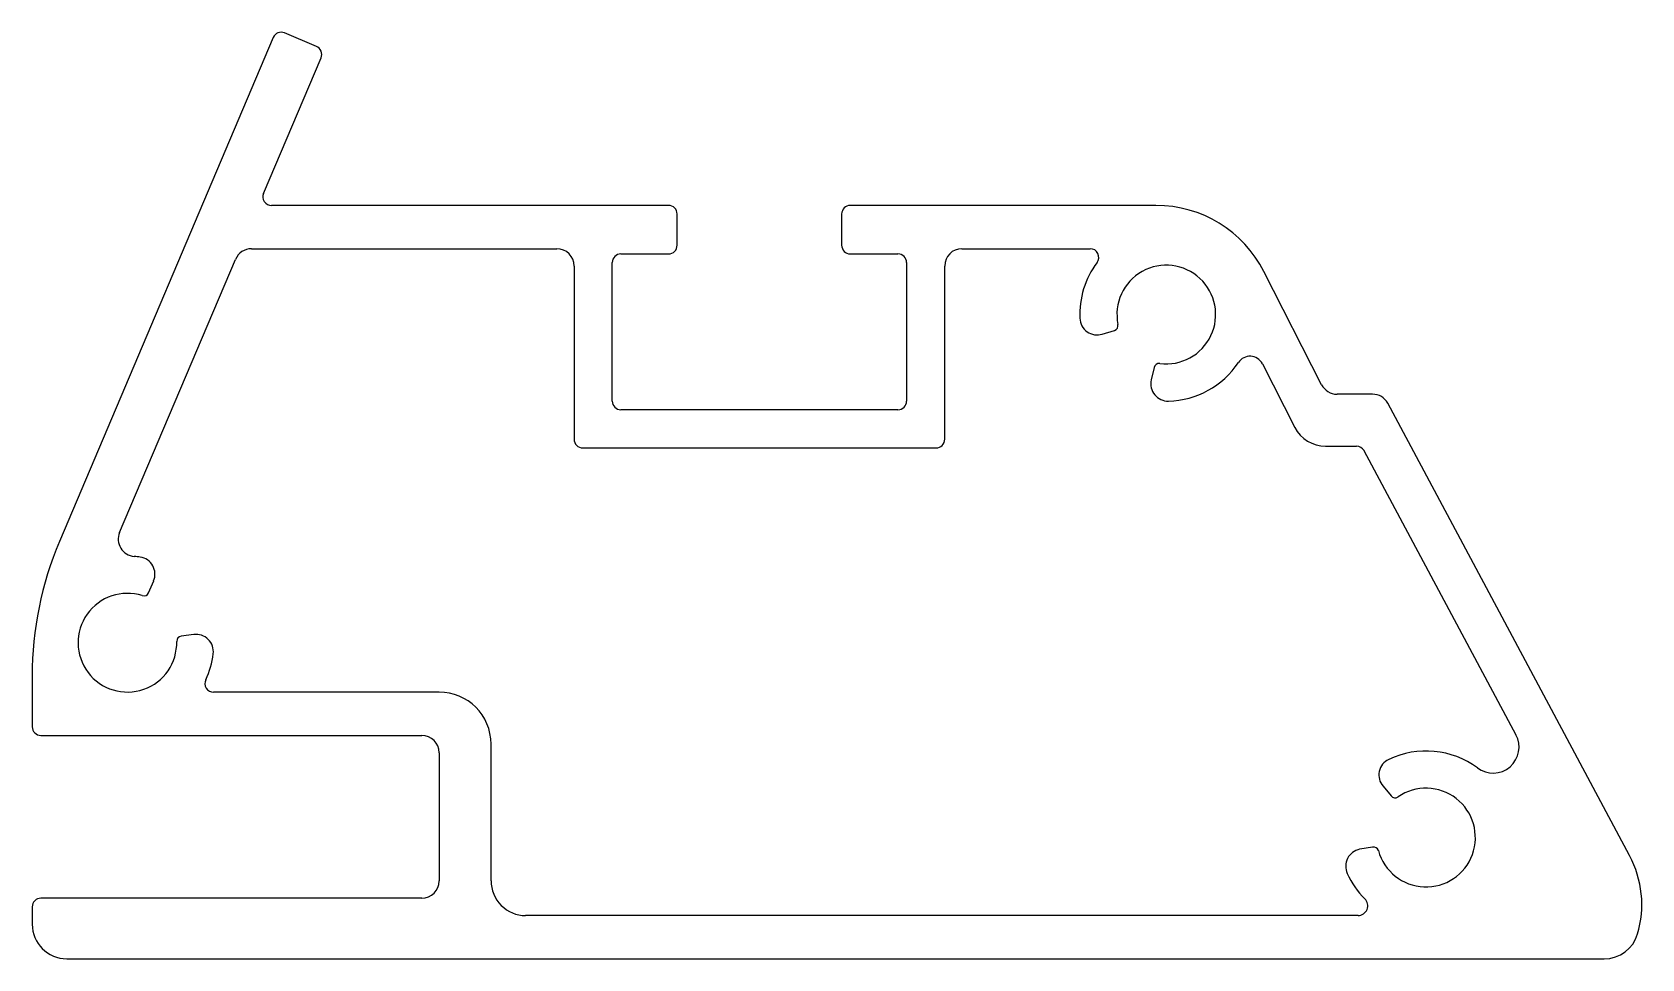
# Model space of a CAD drawing. Extents: x 3.6 to 96.6, y 2.7 to 56.2.
import ezdxf

# ---------------------------------------------------------------- set-up
doc = ezdxf.new("R2010")
doc.units = 0
doc.layers.get('0').update_dxf_attribs({"linetype": 'CONTINUOUS'})

msp = doc.modelspace()

# ---------------------------------------------------------------- linework, layer by layer
for p, q in [((17.568, 55.919), (5.217, 26.821)), ((20.061, 55.404), (18.216, 56.187)), ((17.006, 46.916), (20.33, 54.746)), ((40.397, 46.223), (17.467, 46.223)), ((40.897, 43.923), (40.897, 45.723)), ((50.397, 45.723), (50.397, 43.923)), ((68.55, 46.223), (50.897, 46.223)), ((16.313, 43.723), (33.947, 43.723)), ((57.347, 43.723), (64.747, 43.723)), ((8.696, 27.34), (15.39, 43.109)), ((37.147, 34.923), (37.147, 42.923)), ((37.647, 43.423), (40.397, 43.423)), ((50.897, 43.423), (53.647, 43.423)), ((54.147, 42.923), (54.147, 34.923)), ((34.947, 42.723), (34.947, 32.723)), ((56.347, 32.723), (56.347, 42.723)), ((78.115, 35.869), (74.787, 42.401)), ((65.448, 38.792), (66.151, 39.007)), ((68.441, 36.863), (68.275, 36.143)), ((74.693, 37.079), (74.693, 37.08)), ((74.693, 37.08), (76.565, 33.405)), ((78.115, 35.869), (78.115, 35.869)), ((53.647, 34.423), (37.647, 34.423)), ((81.059, 35.323), (79.006, 35.323)), ((95.9, 8.687), (81.936, 34.804)), ((35.447, 32.223), (55.847, 32.223)), ((78.342, 32.323), (80.128, 32.323)), ((80.564, 32.067), (89.337, 15.66)), ((10.373, 23.86), (10.663, 24.544)), ((12.977, 21.443), (12.25, 21.354)), ((3.647, 19.054), (3.647, 16.123)), ((27.147, 18.123), (14.12, 18.123)), ((4.147, 15.623), (26.147, 15.623)), ((30.147, 7.223), (30.147, 15.123)), ((27.147, 14.623), (27.147, 7.223)), ((81.662, 12.685), (82.132, 12.125)), ((81.055, 9.178), (80.314, 9.047)), ((3.647, 5.723), (3.647, 4.723)), ((26.147, 6.223), (4.147, 6.223)), ((80.224, 5.223), (32.147, 5.223)), ((5.647, 2.723), (94.444, 2.723))]:
    msp.add_line(p, q)
for centre, radius, start, end in [((18.029, 55.723), 0.5, 67.91879, 157.00007), ((19.869, 54.942), 0.5, 336.9999, 67.46696), ((17.467, 46.723), 0.5, 157.32675, 270), ((40.397, 45.723), 0.5, 0, 90), ((50.897, 45.723), 0.5, 90, 180), ((68.55, 39.223), 7, 26.9994, 90), ((16.313, 42.723), 1, 90, 157.32683), ((33.947, 42.723), 1, 0, 90), ((40.397, 43.923), 0.5, 270, 0), ((50.897, 43.923), 0.5, 180, 270), ((57.347, 42.723), 1, 90, 180), ((64.747, 43.223), 0.5, 323.12565, 90.00699), ((37.647, 42.923), 0.5, 90, 180), ((53.647, 42.923), 0.5, 360, 90), ((69.147, 39.923), 5, 143.13041, 182.52265), ((69.147, 39.923), 2.85, 262.46459, 191.5345), ((65.151, 39.747), 1, 182.52221, 287.25143), ((66.061, 39.293), 0.3, 287.42045, 11.53376), ((73.98, 36.716), 0.8, 27.00013, 146.99726), ((68.734, 36.8), 0.3, 82.46463, 167.94525), ((69.147, 39.923), 5, 271.47772, 326.34041), ((69.251, 35.925), 1, 167.40933, 271.47965), ((79.006, 36.323), 1, 206.9994, 270), ((37.647, 34.923), 0.5, 180, 270), ((53.647, 34.923), 0.5, 270, 0), ((81.059, 34.323), 1, 28.74319, 90), ((35.447, 32.723), 0.5, 180, 270), ((55.847, 32.723), 0.5, 270, 360), ((78.342, 34.323), 2, 207.34998, 270), ((80.128, 31.823), 0.5, 29.19472, 90), ((9.619, 26.955), 1, 157.32683, 265.48999), ((23.647, 19.054), 20, 157.14929, 180), ((9.147, 20.973), 5, 81.47382, 85.48611), ((9.74, 24.929), 1, 337.32484, 81.47804), ((9.147, 20.973), 2.85, 72.4654, 1.55914), ((10.096, 23.977), 0.3, 252.46557, 337.0007), ((13.113, 20.453), 1, 352.8613, 97.85466), ((12.296, 21.058), 0.3, 98.84307, 181.31823), ((9.147, 20.973), 5, 334.70439, 352.59074), ((14.12, 18.623), 0.5, 154.70307, 270.0031), ((27.147, 15.123), 3, 0, 90), ((4.147, 16.123), 0.5, 180, 270), ((26.147, 14.623), 1, 0, 90), ((88.018, 14.945), 1.5, 233.06123, 28.48113), ((82.424, 13.333), 1, 115.52341, 220.35088), ((84.147, 9.723), 5, 53.56732, 115.52353), ((84.147, 9.723), 2.85, 195.32606, 124.53437), ((82.362, 12.318), 0.3, 219.99215, 304.53339), ((80.507, 8.066), 1, 101.14586, 204.47651), ((81.112, 8.883), 0.3, 16.76927, 100.77348), ((90.609, 5.858), 6, 343.51563, 28.13188), ((84.147, 9.723), 5, 204.47594, 225.02985), ((26.147, 7.223), 1, 270, 0), ((32.147, 7.223), 2, 180, 270.00007), ((4.147, 5.723), 0.5, 90, 180), ((80.224, 5.783), 0.56, 270, 45.96106), ((5.647, 4.723), 2, 180, 270), ((94.444, 4.723), 2, 269.99946, 343.51548)]:
    msp.add_arc(centre, radius, start, end)

doc.saveas('drawing.dxf')
